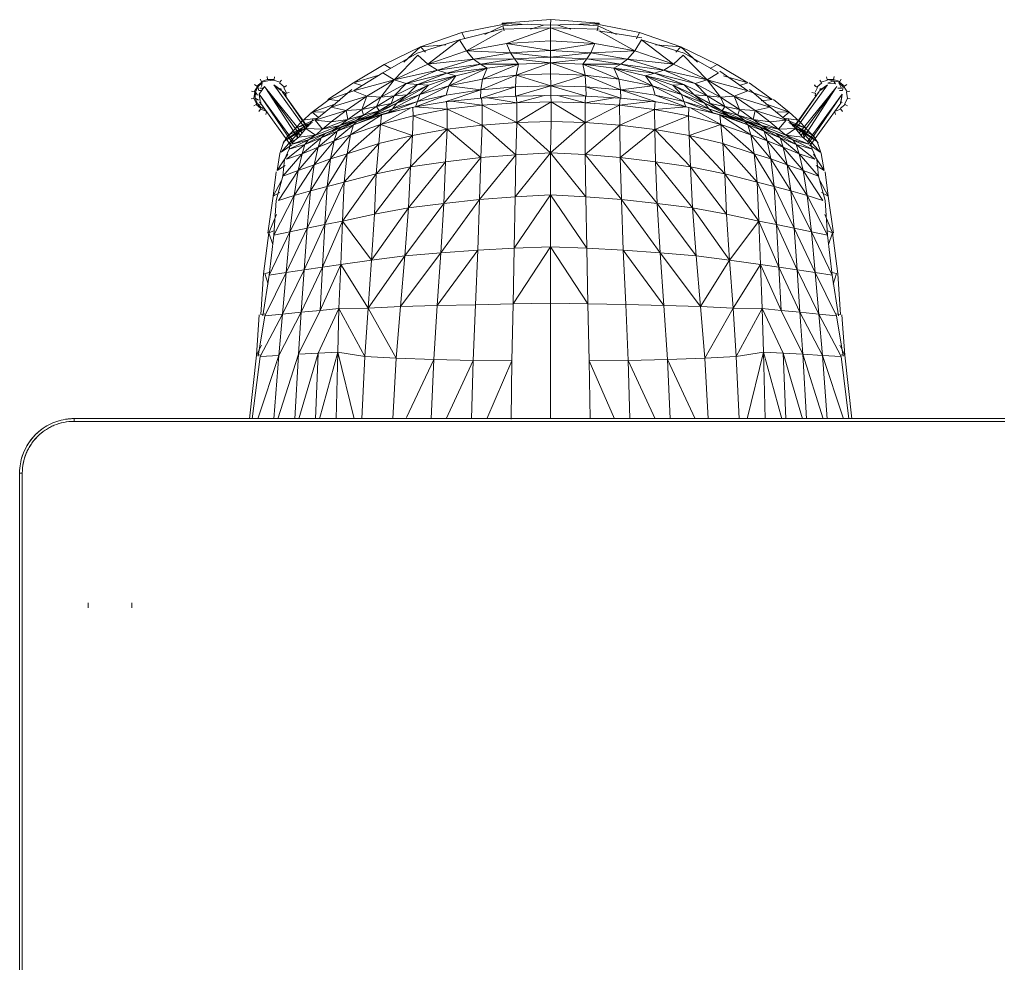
# Model space of a CAD drawing. Header units: millimetres. Extents: x 155927 to 295199, y -4084 to 97293.
# Drawn here: x 186419 to 187138, y 25192 to 25885 of the extents above; entities that cross this region are included whole.
import ezdxf

# ---------------------------------------------------------------- set-up
doc = ezdxf.new("R2010")
doc.units = ezdxf.units.MM
doc.header["$MEASUREMENT"] = 0
doc.layers.get('0').update_dxf_attribs({"linetype": 'CONTINUOUS'})
doc.layers.add('G-IMPT', color=8, linetype='CONTINUOUS', lineweight=9)

# ---------------------------------------------------------------- blocks, each defined once
blk = doc.blocks.new('OLA high stool - Kin high stool_dwg_KIN602 - GLIDES-V476-Level 2')
at = {"layer": 'G-IMPT'}
for p, q in [((-8.325, 8.349), (-8.215, 8.496)), ((-8.264, 8.564), (-8.215, 8.496)), ((-8.203, 8.48), (-8.046, 8.574)), ((-8.066, 8.655), (-8.046, 8.574)), ((-8.041, 8.554), (-7.859, 8.581)), ((-7.848, 8.663), (-7.859, 8.581)), ((-7.859, 8.581), (-7.695, 8.499)), ((-7.643, 8.587), (-7.684, 8.516)), ((-7.684, 8.516), (-7.564, 8.377)), ((-8.413, 8.404), (-8.342, 8.359)), ((-8.342, 8.359), (-8.407, 8.184)), ((-8.325, 8.349), (-8.367, 8.178)), ((-8.367, 8.178), (-8.278, 8.234)), ((-8.308, 8.338), (-8.192, 8.463)), ((-8.308, 8.338), (-8.153, 8.41)), ((-8.298, 8.02), (-8.278, 8.234)), ((-8.192, 8.463), (-8.087, 8.441)), ((-8.153, 8.41), (-8.15, 8.309)), ((-8.087, 8.441), (-8.088, 8.354)), ((-7.738, 8.426), (-7.745, 8.372)), ((-7.483, 8.439), (-7.547, 8.389)), ((-7.547, 8.389), (-7.493, 8.226)), ((-7.392, 8.24), (-7.47, 8.219)), ((-8.407, 8.184), (-8.488, 8.199)), ((-8.48, 7.981), (-8.4, 7.998)), ((-8.407, 8.184), (-8.4, 7.998)), ((-8.4, 7.998), (-8.367, 8.178)), ((-8.322, 7.828), (-8.38, 8.002)), ((-8.367, 8.178), (-8.298, 8.02)), ((-8.389, 7.783), (-8.322, 7.828)), ((-8.185, 7.701), (-8.306, 7.84)), ((-8.229, 7.634), (-8.247, 7.651)), ((-8.229, 7.634), (-8.185, 7.701)), ((-8.04, 7.651), (-8.175, 7.718)), ((-8.133, 7.86), (-8.13, 7.788)), ((-8.13, 7.788), (-8.123, 7.847)), ((-7.935, 7.651), (-8.007, 7.656)), ((-8.025, 7.558), (-8.01, 7.636)), ((-8.185, -7.701), (-8.229, -7.634)), ((-8.01, -7.636), (-8.175, -7.718)), ((-8.01, -7.636), (-8.025, -7.558)), ((-8.322, -7.828), (-8.389, -7.783)), ((-8.322, -7.828), (-8.38, -8.002)), ((-8.185, -7.701), (-8.306, -7.84)), ((-8.133, -7.86), (-8.13, -7.788)), ((-8.13, -7.788), (-8.122, -7.846)), ((-8.004, -7.676), (-8.062, -7.763)), ((-7.893, -7.648), (-8.007, -7.656)), ((-8.004, -7.676), (-7.936, -7.679)), ((-8.488, -8.199), (-8.407, -8.184)), ((-8.4, -7.998), (-8.48, -7.981)), ((-8.4, -7.998), (-8.407, -8.184)), ((-8.407, -8.184), (-8.342, -8.359)), ((-8.38, -8.002), (-8.367, -8.178)), ((-8.325, -8.349), (-8.367, -8.178)), ((-8.342, -8.359), (-8.413, -8.404)), ((-8.325, -8.349), (-8.215, -8.496)), ((-8.308, -8.338), (-8.203, -8.357)), ((-8.308, -8.338), (-8.192, -8.463)), ((-8.203, -8.48), (-8.046, -8.574)), ((-8.192, -8.463), (-8.087, -8.441)), ((-8.192, -8.463), (-8.087, -8.441)), ((-8.192, -8.463), (-8.036, -8.535)), ((-8.153, -8.41), (-8.15, -8.309)), ((-8.087, -8.441), (-8.088, -8.354)), ((-8.036, -8.535), (-7.948, -8.474)), ((-8.036, -8.535), (-7.948, -8.474)), ((-7.866, -8.541), (-7.806, -8.451)), ((-7.866, -8.541), (-7.806, -8.451)), ((-7.866, -8.541), (-7.705, -8.482)), ((-7.738, -8.426), (-7.744, -8.372)), ((-7.705, -8.482), (-7.58, -8.365)), ((-7.705, -8.482), (-7.684, -8.376)), ((-7.705, -8.482), (-7.684, -8.376)), ((-7.684, -8.516), (-7.564, -8.377)), ((-7.58, -8.365), (-7.593, -8.299)), ((-7.58, -8.365), (-7.593, -8.299)), ((-7.58, -8.365), (-7.528, -8.251)), ((-7.547, -8.389), (-7.493, -8.226)), ((-7.547, -8.389), (-7.483, -8.439)), ((-7.47, -8.219), (-7.392, -8.24)), ((-8.215, -8.496), (-8.264, -8.564)), ((-8.046, -8.574), (-8.066, -8.655)), ((-8.041, -8.554), (-7.859, -8.581)), ((-8.036, -8.535), (-7.866, -8.541)), ((-7.859, -8.581), (-7.695, -8.499)), ((-7.859, -8.581), (-7.848, -8.663)), ((-7.684, -8.516), (-7.643, -8.587))]:
    blk.add_line(p, q, dxfattribs=at)
blk = doc.blocks.new('OLA high stool - Kin high stool_dwg_KIN602 - FRAME-1332777-Level 2')
at = {"layer": 'G-IMPT'}
for p, q in [((0.082, 16.677), (0.046, 16.703)), ((0.266, 16.861), (0.302, 16.835)), ((0.266, 16.861), (0.53, 16.819)), ((0.272, 16.857), (0.528, 16.816)), ((1.689, 15.884), (0.302, 16.835)), ((0.302, 16.835), (1.651, 15.849)), ((0.566, 16.793), (0.53, 16.819)), ((1.757, 15.93), (0.566, 16.793)), ((1.269, 15.517), (0, 16.437)), ((0.155, 16.219), (0, 16.437)), ((1.531, 15.739), (0.082, 16.677)), ((0.082, 16.677), (1.455, 15.673)), ((0.082, 16.677), (1.391, 15.62)), ((0.156, 16.222), (0.031, 16.396)), ((0.191, 16.192), (0.155, 16.218)), ((1.227, 15.473), (0.191, 16.192)), ((0.191, 16.192), (1.215, 15.46)), ((0, 0.425), (1.269, 1.344)), ((1.391, 1.242), (0.082, 0.184)), ((0.082, 0.184), (1.455, 1.188)), ((0.191, 0.669), (1.214, 1.401)), ((0.191, 0.669), (1.227, 1.388)), ((1.531, 1.122), (0.082, 0.184)), ((0.302, 0.026), (1.651, 1.013)), ((0.302, 0.026), (1.689, 0.978)), ((0.566, 0.068), (1.757, 0.931)), ((0, 0.425), (0.155, 0.643)), ((0.156, 0.64), (0.031, 0.465)), ((0.191, 0.669), (0.155, 0.643)), ((0.082, 0.184), (0.046, 0.158)), ((0.046, 0.158), (0.266, 0)), ((0.266, 0), (0.53, 0.043)), ((0.266, 0), (0.302, 0.026)), ((0.529, 0.044), (0.272, 0.004)), ((0.566, 0.068), (0.53, 0.043))]:
    blk.add_line(p, q, dxfattribs=at)
blk = doc.blocks.new('OLA high stool - Kin high stool_dwg_KIN602 - SHELL-V482-Level 2')
at = {"layer": 'G-IMPT'}
for p, q in [((-0.434, 8.506), (-1.605, 8.425)), ((-0.434, 8.506), (-0.723, 8.366)), ((-0.441, 8.398), (-0.434, 8.506)), ((-0.434, 8.506), (1.402, 8.713)), ((-0.397, 8.403), (1.402, 8.628)), ((-3.975, 8.149), (-2.784, 8.305)), ((-2.827, 8.128), (-2.792, 8.268)), ((-2.823, 7.646), (-1.571, 8.268)), ((-2.484, 8.166), (-2.792, 8.268)), ((-2.784, 8.305), (-1.609, 8.385)), ((-2.748, 8.137), (-1.576, 8.326)), ((-1.609, 8.385), (-1.628, 8.262)), ((-1.622, 7.753), (-0.397, 8.403)), ((-1.571, 8.268), (-1.622, 7.753)), ((-1.571, 8.268), (-0.404, 8.462)), ((-0.428, 7.859), (1.402, 8.471)), ((-0.397, 8.403), (-0.428, 7.859)), ((-5.733, 7.939), (-5.031, 8.022)), ((-4.908, 7.939), (-5.61, 7.749)), ((-5.031, 8.022), (-5.485, 7.785)), ((-5.031, 8.022), (-5.141, 7.829)), ((-5.047, 7.421), (-3.9, 8.007)), ((-3.961, 8.18), (-5.031, 8.022)), ((-3.9, 8.007), (-4.908, 7.939)), ((-3.975, 8.149), (-4.506, 7.925)), ((-4.038, 7.988), (-3.975, 8.149)), ((-4.004, 7.539), (-2.748, 8.137)), ((-3.9, 8.007), (-4.004, 7.539)), ((-3.638, 8.037), (-3.975, 8.149)), ((-3.9, 8.007), (-2.748, 8.137)), ((-2.748, 8.137), (-2.823, 7.646)), ((-0.428, 7.859), (1.403, 8.001)), ((-6.611, 7.712), (-6.98, 7.22)), ((-6.308, 7.795), (-6.884, 7.283)), ((-6.884, 7.283), (-6.611, 7.712)), ((-6.559, 7.738), (-6.783, 7.59)), ((-6.26, 7.828), (-6.611, 7.712)), ((-6.308, 7.795), (-6.511, 7.487)), ((-6.095, 7.695), (-6.386, 7.561)), ((-5.773, 7.909), (-6.26, 7.828)), ((-6.259, 7.187), (-5.61, 7.749)), ((-5.773, 7.909), (-6.247, 7.599)), ((-5.61, 7.749), (-6.095, 7.695)), ((-5.92, 7.678), (-5.773, 7.909)), ((-5.769, 7.303), (-4.91, 7.869)), ((-5.61, 7.749), (-5.769, 7.303)), ((-5.047, 7.421), (-4.91, 7.869)), ((-4.111, 7.04), (-2.823, 7.646)), ((-2.823, 7.646), (-4.004, 7.539)), ((-2.904, 7.127), (-1.622, 7.753)), ((-2.823, 7.646), (-2.904, 7.127)), ((-2.823, 7.646), (-1.622, 7.753)), ((-1.677, 7.21), (-0.428, 7.859)), ((-1.622, 7.753), (-1.677, 7.21)), ((-1.622, 7.753), (-0.428, 7.859)), ((-0.461, 7.289), (1.403, 7.886)), ((-0.428, 7.859), (-0.461, 7.289)), ((-6.962, 7.409), (-7.228, 7.164)), ((-6.783, 7.59), (-7.149, 6.902)), ((-6.783, 7.59), (-7.027, 7.157)), ((-6.74, 7.626), (-7.002, 7.356)), ((-6.795, 6.801), (-6.538, 7.471)), ((-6.541, 7.529), (-6.741, 7.285)), ((-6.662, 7.001), (-6.386, 7.561)), ((-6.662, 7.001), (-6.538, 7.471)), ((-6.386, 7.561), (-6.541, 7.529)), ((-6.529, 7.104), (-6.103, 7.637)), ((-6.529, 7.104), (-6.386, 7.561)), ((-6.259, 7.187), (-6.103, 7.637)), ((-5.939, 6.838), (-5.047, 7.421)), ((-5.769, 7.303), (-5.047, 7.421)), ((-5.185, 6.946), (-4.004, 7.539)), ((-5.185, 6.946), (-5.047, 7.421)), ((-5.047, 7.421), (-4.004, 7.539)), ((-4.004, 7.539), (-4.111, 7.04)), ((-0.461, 7.289), (1.403, 7.396)), ((-7.461, 6.9), (-7.191, 7.197)), ((-7.228, 7.164), (-7.287, 6.741)), ((-7.002, 7.356), (-7.257, 6.779)), ((-6.985, 7.081), (-7.247, 6.867)), ((-7.161, 6.888), (-7.027, 7.157)), ((-7.002, 7.356), (-7.149, 6.902)), ((-7.027, 7.157), (-7.149, 6.902)), ((-6.884, 7.283), (-7.072, 6.985)), ((-7.002, 7.18), (-6.884, 7.283)), ((-7.001, 7.063), (-6.884, 7.283)), ((-6.741, 7.285), (-6.985, 7.081)), ((-6.97, 6.594), (-6.985, 7.081)), ((-6.985, 7.081), (-6.795, 6.801)), ((-6.668, 7.352), (-6.884, 7.283)), ((-6.84, 6.521), (-6.529, 7.104)), ((-6.795, 6.801), (-6.741, 7.285)), ((-6.715, 6.636), (-6.259, 7.187)), ((-6.529, 7.104), (-6.715, 6.636)), ((-6.662, 7.001), (-6.529, 7.104)), ((-6.529, 7.104), (-6.259, 7.187)), ((-6.444, 6.724), (-5.769, 7.303)), ((-6.444, 6.724), (-6.259, 7.187)), ((-6.259, 7.187), (-5.769, 7.303)), ((-5.769, 7.303), (-5.939, 6.838)), ((-4.213, 6.533), (-2.904, 7.127)), ((-4.111, 7.04), (-2.904, 7.127)), ((-2.982, 6.602), (-1.677, 7.21)), ((-2.904, 7.127), (-2.982, 6.602)), ((-2.904, 7.127), (-1.677, 7.21)), ((-1.731, 6.668), (-0.461, 7.289)), ((-1.731, 6.668), (-1.677, 7.21)), ((-1.677, 7.21), (-0.461, 7.289)), ((-0.461, 7.289), (-0.493, 6.722)), ((-0.493, 6.722), (1.403, 7.281)), ((-7.461, 6.9), (-7.822, 6.442)), ((-7.461, 6.9), (-7.701, 6.215)), ((-7.229, 6.813), (-7.602, 6.35)), ((-7.504, 5.91), (-7.229, 6.813)), ((-7.47, 6.514), (-7.461, 6.9)), ((-7.309, 6.714), (-7.461, 6.9)), ((-7.176, 6.343), (-7.229, 6.813)), ((-7.229, 6.813), (-6.97, 6.594)), ((-7.075, 7.042), (-7.119, 6.934)), ((-7.071, 6.094), (-6.795, 6.801)), ((-6.97, 6.594), (-6.795, 6.801)), ((-6.931, 6.309), (-6.662, 7.001)), ((-6.84, 6.521), (-6.662, 7.001)), ((-6.795, 6.801), (-6.662, 7.001)), ((-6.632, 6.261), (-5.939, 6.838)), ((-6.444, 6.724), (-5.939, 6.838)), ((-6.107, 6.368), (-5.185, 6.946)), ((-5.939, 6.838), (-6.107, 6.368)), ((-5.939, 6.838), (-5.185, 6.946)), ((-5.315, 6.465), (-4.111, 7.04)), ((-5.315, 6.465), (-5.185, 6.946)), ((-5.185, 6.946), (-4.111, 7.04)), ((-4.111, 7.04), (-4.213, 6.533)), ((-0.493, 6.722), (1.404, 6.8)), ((-6.97, 6.594), (-7.249, 5.861)), ((-7.176, 6.343), (-6.97, 6.594)), ((-7.104, 5.833), (-6.84, 6.521)), ((-7.071, 6.094), (-6.97, 6.594)), ((-7.004, 6.109), (-6.715, 6.636)), ((-6.953, 6.25), (-6.84, 6.521)), ((-6.931, 6.309), (-6.84, 6.521)), ((-6.913, 6.172), (-6.444, 6.724)), ((-6.913, 6.172), (-6.715, 6.636)), ((-6.715, 6.636), (-6.84, 6.521)), ((-6.715, 6.636), (-6.444, 6.724)), ((-6.632, 6.261), (-6.444, 6.724)), ((-5.432, 5.974), (-4.213, 6.533)), ((-4.213, 6.533), (-5.315, 6.465)), ((-4.306, 6.017), (-2.982, 6.602)), ((-4.213, 6.533), (-4.306, 6.017)), ((-4.213, 6.533), (-2.982, 6.602)), ((-3.057, 6.07), (-1.731, 6.668)), ((-2.982, 6.602), (-3.057, 6.07)), ((-1.731, 6.668), (-2.982, 6.602)), ((-0.493, 6.722), (-1.786, 6.121)), ((-1.786, 6.121), (-1.731, 6.668)), ((-0.493, 6.722), (-0.525, 6.154)), ((-0.525, 6.154), (1.404, 6.684)), ((-8.309, 5.741), (-7.829, 6.402)), ((-7.602, 6.35), (-8.113, 5.749)), ((-7.829, 6.402), (-8.065, 5.719)), ((-7.926, 5.31), (-7.602, 6.35)), ((-7.829, 6.402), (-7.791, 6.093)), ((-7.602, 6.35), (-7.504, 5.91)), ((-7.504, 5.91), (-7.176, 6.343)), ((-7.249, 5.861), (-7.176, 6.343)), ((-6.931, 6.309), (-7.222, 5.62)), ((-7.104, 5.833), (-6.931, 6.309)), ((-7.091, 5.7), (-6.632, 6.261)), ((-6.931, 6.309), (-7.071, 6.094)), ((-6.913, 6.172), (-6.632, 6.261)), ((-6.802, 5.788), (-6.107, 6.368)), ((-6.802, 5.788), (-6.632, 6.261)), ((-6.632, 6.261), (-6.107, 6.368)), ((-6.258, 5.888), (-5.315, 6.465)), ((-6.107, 6.368), (-6.258, 5.888)), ((-6.107, 6.368), (-5.315, 6.465)), ((-5.432, 5.974), (-5.315, 6.465)), ((-7.071, 6.094), (-7.377, 5.411)), ((-7.071, 6.094), (-7.249, 5.861)), ((-7.222, 5.62), (-7.071, 6.094)), ((-7.141, 5.722), (-6.913, 6.172)), ((-7.091, 5.7), (-6.913, 6.172)), ((-6.913, 6.172), (-7.019, 6.067)), ((-6.552, 4.975), (-5.432, 5.974)), ((-6.258, 5.888), (-5.432, 5.974)), ((-5.678, 5.037), (-4.306, 6.017)), ((-5.678, 5.037), (-5.432, 5.974)), ((-5.432, 5.974), (-4.306, 6.017)), ((-4.306, 6.017), (-4.515, 5.088)), ((-4.306, 6.017), (-3.057, 6.07)), ((-4.306, 6.017), (-3.185, 5.176)), ((-3.057, 6.07), (-3.185, 5.176)), ((-3.057, 6.07), (-1.786, 6.121)), ((-3.057, 6.07), (-1.797, 5.276)), ((-1.797, 5.276), (-1.786, 6.121)), ((-1.786, 6.121), (-0.525, 6.154)), ((-1.786, 6.121), (-0.399, 5.369)), ((1.404, 6.204), (-0.525, 6.154)), ((-0.525, 6.154), (1.405, 5.68)), ((-0.525, 6.154), (-0.399, 5.369)), ((-8.835, 4.811), (-8.303, 5.701)), ((-8.644, 4.891), (-8.078, 5.701)), ((-8.303, 5.701), (-8.514, 4.995)), ((-8.392, 4.523), (-8.078, 5.701)), ((-8.228, 5.458), (-8.303, 5.701)), ((-7.926, 5.31), (-8.078, 5.701)), ((-7.504, 5.91), (-7.926, 5.31)), ((-7.533, 5.461), (-7.504, 5.91)), ((-7.533, 5.461), (-7.249, 5.861)), ((-7.249, 5.861), (-7.504, 5.91)), ((-7.378, 4.894), (-6.802, 5.788)), ((-7.378, 4.894), (-7.091, 5.7)), ((-7.249, 5.861), (-7.377, 5.411)), ((-7.365, 5.145), (-7.104, 5.833)), ((-7.327, 5.128), (-7.091, 5.7)), ((-7.265, 5.354), (-7.104, 5.833)), ((-7.222, 5.62), (-7.104, 5.833)), ((-7.178, 5.613), (-7.091, 5.7)), ((-7.107, 4.921), (-6.258, 5.888)), ((-7.107, 4.921), (-6.802, 5.788)), ((-6.802, 5.788), (-7.091, 5.7)), ((-6.802, 5.788), (-6.258, 5.888)), ((-6.258, 5.888), (-6.552, 4.975)), ((-7.533, 5.461), (-7.926, 5.31)), ((-7.891, 4.911), (-7.533, 5.461)), ((-7.623, 5.036), (-7.533, 5.461)), ((-7.377, 5.411), (-7.623, 5.036)), ((-7.377, 5.411), (-7.533, 5.461)), ((-7.222, 5.62), (-7.498, 4.96)), ((-7.498, 4.96), (-7.377, 5.411)), ((-7.377, 5.411), (-7.222, 5.62)), ((-7.222, 5.62), (-7.365, 5.145)), ((1.405, 5.454), (-0.399, 5.369)), ((-7.926, 5.31), (-8.392, 4.523)), ((-7.891, 4.911), (-7.926, 5.31)), ((-7.723, 4.452), (-7.365, 5.145)), ((-7.56, 4.571), (-7.265, 5.354)), ((-7.56, 4.571), (-7.365, 5.145)), ((-7.365, 5.145), (-7.498, 4.96)), ((-7.445, 4.695), (-7.265, 5.354)), ((-7.265, 5.354), (-7.365, 5.145)), ((-4.692, 4.102), (-3.185, 5.176)), ((-4.515, 5.088), (-3.185, 5.176)), ((-3.307, 4.208), (-3.185, 5.176)), ((-3.185, 5.176), (-1.797, 5.276)), ((-3.185, 5.176), (-1.841, 4.334)), ((-1.797, 5.276), (-1.841, 4.334)), ((-0.399, 5.369), (-1.797, 5.276)), ((-1.797, 5.276), (-0.352, 4.46)), ((-0.399, 5.369), (-0.352, 4.46)), ((-9.161, 3.857), (-8.6, 4.857)), ((-8.6, 4.857), (-8.392, 4.523)), ((-7.891, 4.911), (-8.392, 4.523)), ((-7.891, 4.911), (-8.289, 4.181)), ((-7.965, 4.146), (-7.498, 4.96)), ((-7.928, 4.528), (-7.623, 5.036)), ((-7.928, 4.528), (-7.891, 4.911)), ((-7.623, 5.036), (-7.891, 4.911)), ((-7.723, 4.452), (-7.498, 4.96)), ((-7.708, 4.611), (-7.623, 5.036)), ((-7.708, 4.611), (-7.498, 4.96)), ((-7.498, 4.96), (-7.623, 5.036)), ((-7.586, 4.046), (-7.107, 4.921)), ((-7.518, 4.363), (-7.378, 4.894)), ((-7.472, 4.571), (-7.378, 4.894)), ((-7.378, 4.894), (-7.107, 4.921)), ((-7.107, 4.921), (-7.355, 3.982)), ((-6.552, 4.975), (-7.107, 4.921)), ((-7.107, 4.921), (-6.787, 4.004)), ((-6.787, 4.004), (-5.678, 5.037)), ((-6.787, 4.004), (-6.552, 4.975)), ((-6.552, 4.975), (-5.678, 5.037)), ((-5.877, 4.047), (-4.515, 5.088)), ((-5.678, 5.037), (-5.877, 4.047)), ((-5.678, 5.037), (-4.515, 5.088)), ((-4.515, 5.088), (-4.692, 4.102)), ((-9.351, 3.765), (-8.835, 4.811)), ((-8.72, 4.618), (-8.835, 4.811)), ((-7.973, 3.786), (-7.56, 4.571)), ((-7.965, 4.146), (-7.708, 4.611)), ((-7.708, 4.611), (-7.928, 4.528)), ((-7.767, 3.851), (-7.445, 4.695)), ((-7.767, 3.851), (-7.56, 4.571)), ((-7.723, 4.452), (-7.56, 4.571)), ((-7.616, 3.911), (-7.445, 4.695)), ((-7.56, 4.571), (-7.445, 4.695)), ((-0.352, 4.46), (1.406, 4.56)), ((-8.906, 4.247), (-9.351, 3.765)), ((-9.111, 3.837), (-8.392, 4.523)), ((-8.392, 4.523), (-8.843, 3.556)), ((-8.392, 4.523), (-8.675, 3.27)), ((-8.392, 4.523), (-8.289, 4.181)), ((-7.928, 4.528), (-8.289, 4.181)), ((-7.928, 4.528), (-8.261, 3.856)), ((-8.242, 3.532), (-7.723, 4.452)), ((-7.973, 3.786), (-7.723, 4.452)), ((-7.965, 4.146), (-7.928, 4.528)), ((-7.723, 4.452), (-7.965, 4.146)), ((-3.394, 3.168), (-1.841, 4.334)), ((-3.307, 4.208), (-1.841, 4.334)), ((-1.867, 3.272), (-1.841, 4.334)), ((-1.841, 4.334), (-0.352, 4.46)), ((-0.352, 4.46), (-0.307, 3.377)), ((-8.675, 3.27), (-8.289, 4.181)), ((-8.289, 4.181), (-8.585, 3.006)), ((-7.965, 4.146), (-8.261, 3.856)), ((-8.242, 3.532), (-7.965, 4.146)), ((-7.597, 3.995), (-7.355, 3.982)), ((-7.355, 3.982), (-7.541, 3.001)), ((-7.355, 3.982), (-6.787, 4.004)), ((-7.355, 3.982), (-6.963, 3.009)), ((-6.963, 3.009), (-5.877, 4.047)), ((-6.787, 4.004), (-6.963, 3.009)), ((-6.787, 4.004), (-5.877, 4.047)), ((-6.024, 3.035), (-4.692, 4.102)), ((-6.024, 3.035), (-5.877, 4.047)), ((-5.877, 4.047), (-4.692, 4.102)), ((-4.821, 3.081), (-3.307, 4.208)), ((-4.692, 4.102), (-4.821, 3.081)), ((-4.692, 4.102), (-3.307, 4.208)), ((-3.307, 4.208), (-3.394, 3.168)), ((-0.307, 3.377), (1.406, 4.184)), ((-9.761, 2.567), (-9.351, 3.765)), ((-9.554, 2.632), (-9.161, 3.857)), ((-9.351, 3.765), (-9.406, 3.035)), ((-9.192, 3.616), (-9.351, 3.765)), ((-9.111, 3.837), (-8.843, 3.556)), ((-8.261, 3.856), (-8.585, 3.006)), ((-8.261, 3.856), (-8.509, 2.746)), ((-8.509, 2.746), (-7.973, 3.786)), ((-8.261, 3.856), (-8.242, 3.532)), ((-8.242, 3.532), (-7.973, 3.786)), ((-8.217, 2.942), (-7.767, 3.851)), ((-8.217, 2.942), (-7.973, 3.786)), ((-7.973, 3.786), (-7.767, 3.851)), ((-7.948, 3.026), (-7.616, 3.911)), ((-7.767, 3.851), (-7.948, 3.026)), ((-7.767, 3.851), (-7.616, 3.911)), ((-7.754, 3.053), (-7.616, 3.911)), ((-7.61, 3.939), (-7.541, 3.001)), ((-9.554, 2.632), (-8.843, 3.556)), ((-8.843, 3.556), (-9.228, 2.432)), ((-8.843, 3.556), (-8.996, 2.227)), ((-8.843, 3.556), (-8.675, 3.27)), ((-8.242, 3.532), (-8.509, 2.746)), ((-0.307, 3.377), (1.407, 3.456)), ((-8.675, 3.27), (-8.996, 2.227)), ((-8.675, 3.27), (-8.851, 2.028)), ((-8.585, 3.006), (-8.675, 3.27)), ((-4.935, 2.045), (-3.394, 3.168)), ((-4.821, 3.081), (-3.394, 3.168)), ((-3.471, 2.102), (-1.867, 3.272)), ((-3.394, 3.168), (-3.471, 2.102)), ((-3.394, 3.168), (-1.867, 3.272)), ((-1.867, 3.272), (-1.895, 2.171)), ((-0.307, 3.377), (-1.867, 3.272)), ((-0.307, 3.377), (-0.279, 2.24)), ((-8.585, 3.006), (-8.851, 2.028)), ((-8.585, 3.006), (-8.727, 1.831)), ((-8.727, 1.831), (-8.217, 2.942)), ((-8.585, 3.006), (-8.509, 2.746)), ((-8.509, 2.746), (-8.217, 2.942)), ((-8.217, 2.942), (-8.417, 1.968)), ((-7.948, 3.026), (-8.217, 2.942)), ((-8.106, 2.018), (-8.217, 2.942)), ((-8.106, 2.018), (-7.754, 3.053)), ((-8.106, 2.018), (-7.948, 3.026)), ((-7.863, 2.033), (-7.754, 3.053)), ((-7.772, 2.888), (-7.664, 1.994)), ((-7.541, 3.001), (-7.764, 3.025)), ((-7.541, 3.001), (-7.664, 1.994)), ((-6.963, 3.009), (-7.541, 3.001)), ((-7.541, 3.001), (-7.084, 1.999)), ((-6.963, 3.009), (-7.084, 1.999)), ((-6.963, 3.009), (-6.024, 3.035)), ((-6.148, 2.013), (-6.963, 3.009)), ((-6.148, 2.013), (-4.821, 3.081)), ((-6.148, 2.013), (-6.024, 3.035)), ((-6.024, 3.035), (-4.821, 3.081)), ((-4.821, 3.081), (-4.935, 2.045)), ((-0.279, 2.24), (1.407, 3.026)), ((-9.994, 1.391), (-9.761, 2.567)), ((-9.604, 2.642), (-9.807, 1.398)), ((-9.584, 2.486), (-9.761, 2.567)), ((-9.228, 2.432), (-9.554, 2.632)), ((-8.727, 1.831), (-8.509, 2.746)), ((-9.807, 1.398), (-9.228, 2.432)), ((-9.447, 1.28), (-9.228, 2.432)), ((-9.228, 2.432), (-8.996, 2.227)), ((-9.228, 2.432), (-9.179, 1.159)), ((-0.279, 2.24), (1.408, 2.29)), ((-8.996, 2.227), (-9.179, 1.159)), ((-8.996, 2.227), (-9.001, 1.044)), ((-8.851, 2.028), (-9.001, 1.044)), ((-8.996, 2.227), (-8.851, 2.028)), ((-8.851, 2.028), (-8.727, 1.831)), ((-8.851, 2.028), (-8.847, 0.931)), ((-8.529, 1), (-8.106, 2.018)), ((-8.417, 1.968), (-8.106, 2.018)), ((-8.193, 1.022), (-7.863, 2.033)), ((-8.193, 1.022), (-8.106, 2.018)), ((-7.863, 2.033), (-8.106, 2.018)), ((-7.922, 1.026), (-7.863, 2.033)), ((-7.87, 2.012), (-7.664, 1.994)), ((-7.664, 1.994), (-7.733, 0.999)), ((-7.664, 1.994), (-7.084, 1.999)), ((-7.664, 1.994), (-7.159, 1)), ((-7.159, 1), (-7.084, 1.999)), ((-7.084, 1.999), (-6.148, 2.013)), ((-6.231, 0.998), (-7.084, 1.999)), ((-6.231, 0.998), (-4.935, 2.045)), ((-6.148, 2.013), (-6.231, 0.998)), ((-6.148, 2.013), (-4.935, 2.045)), ((-4.935, 2.045), (-5.013, 1.015)), ((-4.935, 2.045), (-3.471, 2.102)), ((-3.471, 2.102), (-3.526, 1.044)), ((-3.471, 2.102), (-1.895, 2.171)), ((-1.895, 2.171), (-1.919, 1.08)), ((-1.895, 2.171), (-0.279, 2.24)), ((-0.279, 2.24), (-0.27, 1.115)), ((-9.704, 1.902), (-9.955, 1.379)), ((-8.847, 0.931), (-8.417, 1.968)), ((-8.847, 0.931), (-8.727, 1.831)), ((-8.727, 1.831), (-8.417, 1.968)), ((-8.417, 1.968), (-8.529, 1)), ((-7.874, 1.838), (-7.733, 0.999)), ((-0.27, 1.115), (1.408, 1.843)), ((-10.136, 0.001), (-10.033, 1.403)), ((-10.021, 1.13), (-9.994, 1.391)), ((-9.97, 0), (-10.02, 1.412)), ((-9.955, 1.379), (-10, 0.674)), ((-9.811, 1.346), (-9.955, 1.379)), ((-9.899, 0), (-9.859, 1.407)), ((-9.899, 0), (-9.447, 1.28)), ((-9.523, 0), (-9.447, 1.28)), ((-9.179, 1.159), (-9.447, 1.28)), ((-9.447, 1.28), (-9.239, 0)), ((-9.179, 1.159), (-9.239, 0)), ((-9.179, 1.159), (-9.001, 1.044)), ((-9.179, 1.159), (-9.05, 0)), ((-0.27, 1.115), (1.409, 1.14)), ((-9.001, 1.044), (-9.05, 0)), ((-9.001, 1.044), (-8.847, 0.931)), ((-9.001, 1.044), (-8.884, 0)), ((-8.884, 0), (-8.529, 1)), ((-8.884, 0), (-8.847, 0.931)), ((-8.529, 1), (-8.847, 0.931)), ((-8.529, 1), (-8.565, 0)), ((-8.529, 1), (-8.193, 1.022)), ((-8.529, 1), (-8.221, 0.003)), ((-8.221, 0.003), (-7.922, 1.026)), ((-8.221, 0.003), (-8.193, 1.022)), ((-7.922, 1.026), (-8.193, 1.022)), ((-7.94, 0.005), (-7.922, 1.026)), ((-7.733, 0.999), (-7.937, 0.194)), ((-7.733, 0.999), (-7.926, 1.01)), ((-7.159, 1), (-7.758, 0.012)), ((-7.733, 0.999), (-7.758, 0.012)), ((-7.159, 1), (-7.733, 0.999)), ((-7.194, 0.013), (-7.159, 1)), ((-7.159, 1), (-6.231, 0.998)), ((-6.286, -0.006), (-7.159, 1)), ((-6.286, -0.006), (-5.013, 1.015)), ((-6.231, 0.998), (-6.286, -0.006)), ((-6.231, 0.998), (-5.013, 1.015)), ((-5.068, -0.006), (-3.526, 1.044)), ((-5.013, 1.015), (-5.068, -0.006)), ((-3.526, 1.044), (-5.013, 1.015)), ((-3.567, -0.006), (-1.919, 1.08)), ((-3.526, 1.044), (-3.567, -0.006)), ((-3.526, 1.044), (-1.919, 1.08)), ((-1.919, 1.08), (-1.941, -0.004)), ((-1.919, 1.08), (-0.27, 1.115)), ((-9.861, 0.582), (-9.979, 0.204)), ((-10.136, 0.001), (-9.97, 0)), ((-10.033, -1.403), (-10.136, 0.001)), ((-9.899, 0), (-9.97, 0)), ((-9.899, 0), (-9.523, 0)), ((-9.523, 0), (-9.239, 0)), ((-9.447, -1.28), (-9.523, 0)), ((-9.239, 0), (-9.447, -1.28)), ((-9.239, 0), (-9.05, 0)), ((-9.239, 0), (-9.179, -1.159)), ((-9.05, 0), (-9.179, -1.159)), ((-9.05, 0), (-8.884, 0)), ((-9.05, 0), (-9.001, -1.044)), ((-8.884, 0), (-9.001, -1.044)), ((-8.884, 0), (-8.565, 0)), ((-8.847, -0.931), (-8.884, 0)), ((-8.529, -0.999), (-8.884, 0)), ((-8.565, 0), (-8.221, 0.003)), ((-8.565, 0), (-8.529, -0.999)), ((-8.221, 0.003), (-8.529, -0.999)), ((-8.221, 0.003), (-7.94, 0.005)), ((-8.193, -1.018), (-8.221, 0.003)), ((-7.922, -1.019), (-8.221, 0.003)), ((-7.94, 0.009), (-7.758, 0.012)), ((-7.922, -1.019), (-7.94, 0.005)), ((-7.758, 0.012), (-7.194, 0.013)), ((-7.758, 0.012), (-7.159, -0.978)), ((-7.758, 0.012), (-7.734, -0.979)), ((-7.194, 0.013), (-6.286, -0.006)), ((-7.159, -0.978), (-7.194, 0.013)), ((-10.02, -1.412), (-9.97, 0)), ((-9.979, -0.205), (-9.861, -0.582)), ((-9.447, -1.28), (-9.899, 0)), ((-9.859, -1.407), (-9.899, 0)), ((-7.937, -0.176), (-7.734, -0.979)), ((-7.159, -0.978), (-6.286, -0.006)), ((-6.286, -0.006), (-5.068, -0.006)), ((-5.013, -1.025), (-6.286, -0.006)), ((-6.286, -0.006), (-6.23, -1.008)), ((-5.068, -0.006), (-3.567, -0.006)), ((-3.526, -1.053), (-5.068, -0.006)), ((-5.068, -0.006), (-5.013, -1.025)), ((-3.567, -0.006), (-1.941, -0.004)), ((-3.526, -1.053), (-3.567, -0.006)), ((-1.918, -1.087), (-3.567, -0.006)), ((-1.941, -0.004), (-0.275, -0.003)), ((-1.941, -0.004), (-1.918, -1.087)), ((-0.275, -0.003), (1.41, -0.003)), ((-10, -0.675), (-9.955, -1.379)), ((-9.994, -1.391), (-10.021, -1.13)), ((-9.001, -1.044), (-9.179, -1.159)), ((-8.847, -0.931), (-9.001, -1.044)), ((-9.001, -1.044), (-8.851, -2.028)), ((-9.001, -1.044), (-8.996, -2.227)), ((-8.847, -0.931), (-8.851, -2.028)), ((-8.727, -1.831), (-8.847, -0.931)), ((-8.418, -1.967), (-8.847, -0.931)), ((-8.529, -0.999), (-8.847, -0.931)), ((-8.529, -0.999), (-8.193, -1.018)), ((-8.107, -2.015), (-8.529, -0.999)), ((-8.529, -0.999), (-8.418, -1.967)), ((-8.107, -2.015), (-8.193, -1.018)), ((-7.864, -2.026), (-8.193, -1.018)), ((-7.922, -1.019), (-8.193, -1.018)), ((-7.734, -0.979), (-7.929, -0.993)), ((-7.864, -2.026), (-7.922, -1.019)), ((-7.734, -0.979), (-7.875, -1.824)), ((-7.159, -0.978), (-7.734, -0.979)), ((-7.734, -0.979), (-7.666, -1.978)), ((-7.159, -0.978), (-7.666, -1.978)), ((-7.086, -1.982), (-7.159, -0.978)), ((-6.23, -1.008), (-7.159, -0.978)), ((-7.086, -1.982), (-6.23, -1.008)), ((-6.23, -1.008), (-5.013, -1.025)), ((-4.935, -2.053), (-6.23, -1.008)), ((-6.23, -1.008), (-6.148, -2.021)), ((-5.013, -1.025), (-3.526, -1.053)), ((-5.013, -1.025), (-4.935, -2.053)), ((-3.471, -2.11), (-3.526, -1.053)), ((-3.526, -1.053), (-1.918, -1.087)), ((-1.918, -1.087), (-0.27, -1.12)), ((-1.918, -1.087), (-1.894, -2.177)), ((-0.27, -1.12), (-0.279, -2.244)), ((1.402, -1.844), (-0.27, -1.12)), ((1.411, -1.145), (-0.27, -1.12)), ((-9.761, -2.567), (-9.994, -1.391)), ((-9.811, -1.346), (-9.955, -1.379)), ((-9.955, -1.379), (-9.704, -1.902)), ((-9.554, -2.632), (-9.859, -1.407)), ((-9.228, -2.432), (-9.807, -1.398)), ((-9.179, -1.159), (-9.447, -1.28)), ((-9.228, -2.432), (-9.447, -1.28)), ((-9.179, -1.159), (-9.228, -2.432)), ((-9.179, -1.159), (-8.996, -2.227)), ((-8.851, -2.028), (-8.727, -1.831)), ((-8.509, -2.746), (-8.727, -1.831)), ((-8.727, -1.831), (-8.584, -3.006)), ((-8.727, -1.831), (-8.418, -1.967)), ((-8.217, -2.942), (-8.727, -1.831)), ((-8.418, -1.967), (-8.107, -2.015)), ((-8.418, -1.967), (-8.217, -2.942)), ((-7.873, -1.999), (-7.666, -1.978)), ((-7.666, -1.978), (-7.773, -2.877)), ((-7.666, -1.978), (-7.086, -1.982)), ((-7.666, -1.978), (-7.542, -2.989)), ((-8.996, -2.227), (-9.228, -2.432)), ((-8.996, -2.227), (-8.851, -2.028)), ((-8.996, -2.227), (-8.675, -3.27)), ((-8.996, -2.227), (-8.843, -3.556)), ((-8.851, -2.028), (-8.584, -3.006)), ((-8.851, -2.028), (-8.675, -3.27)), ((-8.217, -2.942), (-8.107, -2.015)), ((-7.948, -3.023), (-8.107, -2.015)), ((-7.755, -3.048), (-8.107, -2.015)), ((-7.864, -2.026), (-8.107, -2.015)), ((-7.755, -3.048), (-7.864, -2.026)), ((-7.086, -1.982), (-7.542, -2.989)), ((-7.086, -1.982), (-6.965, -2.996)), ((-6.148, -2.021), (-7.086, -1.982)), ((-6.965, -2.996), (-6.148, -2.021)), ((-6.148, -2.021), (-4.935, -2.053)), ((-6.024, -3.041), (-6.148, -2.021)), ((-4.821, -3.087), (-6.148, -2.021)), ((-4.935, -2.053), (-3.471, -2.11)), ((-3.394, -3.173), (-4.935, -2.053)), ((-4.935, -2.053), (-4.821, -3.087)), ((-1.867, -3.277), (-3.471, -2.11)), ((-3.471, -2.11), (-3.394, -3.173)), ((-1.894, -2.177), (-3.471, -2.11)), ((-1.894, -2.177), (-0.279, -2.244)), ((-1.894, -2.177), (-1.867, -3.277)), ((-0.279, -2.244), (-0.307, -3.381)), ((-0.279, -2.244), (1.402, -2.293)), ((1.403, -3.026), (-0.279, -2.244)), ((-9.584, -2.486), (-9.761, -2.567)), ((-9.554, -2.632), (-9.228, -2.432)), ((-9.228, -2.432), (-8.843, -3.556)), ((-9.351, -3.765), (-9.761, -2.567)), ((-8.843, -3.556), (-9.554, -2.632)), ((-9.161, -3.857), (-9.554, -2.632)), ((-8.509, -2.746), (-8.584, -3.006)), ((-7.973, -3.786), (-8.509, -2.746)), ((-8.509, -2.746), (-8.242, -3.532)), ((-8.217, -2.942), (-8.509, -2.746)), ((-8.509, -2.746), (-8.261, -3.855)), ((-9.406, -3.035), (-9.351, -3.765)), ((-8.675, -3.27), (-8.584, -3.006)), ((-8.584, -3.006), (-8.261, -3.855)), ((-8.584, -3.006), (-8.288, -4.181)), ((-8.217, -2.942), (-7.948, -3.023)), ((-7.973, -3.786), (-8.217, -2.942)), ((-7.767, -3.85), (-8.217, -2.942)), ((-7.616, -3.908), (-7.948, -3.023)), ((-7.948, -3.023), (-7.767, -3.85)), ((-7.542, -2.989), (-7.766, -3.016)), ((-7.616, -3.908), (-7.755, -3.048)), ((-7.542, -2.989), (-7.611, -3.933)), ((-7.542, -2.989), (-7.356, -3.974)), ((-6.965, -2.996), (-7.542, -2.989)), ((-6.965, -2.996), (-7.356, -3.974)), ((-5.876, -4.055), (-6.965, -2.996)), ((-6.965, -2.996), (-6.789, -3.996)), ((-6.024, -3.041), (-6.965, -2.996)), ((-5.876, -4.055), (-6.024, -3.041)), ((-6.024, -3.041), (-4.821, -3.087)), ((-4.691, -4.11), (-6.024, -3.041)), ((-3.306, -4.215), (-4.821, -3.087)), ((-4.821, -3.087), (-4.691, -4.11)), ((-3.394, -3.173), (-4.821, -3.087)), ((-8.843, -3.556), (-8.675, -3.27)), ((-8.675, -3.27), (-8.288, -4.181)), ((-8.675, -3.27), (-8.392, -4.523)), ((-1.84, -4.34), (-3.394, -3.173)), ((-3.394, -3.173), (-3.306, -4.215)), ((-1.867, -3.277), (-3.394, -3.173)), ((-1.84, -4.34), (-1.867, -3.277)), ((-1.867, -3.277), (-0.307, -3.381)), ((-0.307, -3.381), (-0.351, -4.465)), ((-0.307, -3.381), (1.403, -3.459)), ((1.364, -4.167), (-0.307, -3.381)), ((-9.192, -3.616), (-9.351, -3.765)), ((-9.111, -3.837), (-8.843, -3.556)), ((-8.843, -3.556), (-8.392, -4.523)), ((-8.261, -3.855), (-8.242, -3.532)), ((-8.242, -3.532), (-7.973, -3.786)), ((-7.965, -4.146), (-8.242, -3.532)), ((-7.723, -4.452), (-8.242, -3.532)), ((-9.351, -3.765), (-8.835, -4.811)), ((-9.351, -3.765), (-8.906, -4.247)), ((-9.161, -3.857), (-8.6, -4.857)), ((-8.392, -4.523), (-9.111, -3.837)), ((-8.261, -3.855), (-8.288, -4.181)), ((-8.261, -3.855), (-7.965, -4.146)), ((-8.261, -3.855), (-7.928, -4.528)), ((-7.723, -4.452), (-7.973, -3.786)), ((-7.973, -3.786), (-7.767, -3.85)), ((-7.56, -4.571), (-7.973, -3.786)), ((-7.767, -3.85), (-7.616, -3.908)), ((-7.56, -4.571), (-7.767, -3.85)), ((-7.446, -4.693), (-7.767, -3.85)), ((-7.446, -4.693), (-7.616, -3.908)), ((-8.288, -4.181), (-8.392, -4.523)), ((-8.288, -4.181), (-7.928, -4.528)), ((-8.288, -4.181), (-7.891, -4.911)), ((-7.928, -4.528), (-7.965, -4.146)), ((-7.965, -4.146), (-7.723, -4.452)), ((-7.708, -4.611), (-7.954, -4.167)), ((-7.498, -4.96), (-7.953, -4.167)), ((-7.599, -3.989), (-7.356, -3.974)), ((-7.107, -4.917), (-7.588, -4.04)), ((-7.356, -3.974), (-6.789, -3.996)), ((-7.356, -3.974), (-7.107, -4.917)), ((-6.789, -3.996), (-7.107, -4.917)), ((-6.789, -3.996), (-5.876, -4.055)), ((-6.553, -4.971), (-6.789, -3.996)), ((-5.677, -5.041), (-6.789, -3.996)), ((-5.876, -4.055), (-4.691, -4.11)), ((-4.514, -5.093), (-5.876, -4.055)), ((-5.876, -4.055), (-5.677, -5.041)), ((-4.691, -4.11), (-3.306, -4.215)), ((-3.184, -5.181), (-4.691, -4.11)), ((-4.691, -4.11), (-4.514, -5.093)), ((-3.306, -4.215), (-1.84, -4.34)), ((-3.184, -5.181), (-3.306, -4.215)), ((-1.796, -5.28), (-3.306, -4.215)), ((-8.392, -4.523), (-8.6, -4.857)), ((-8.392, -4.523), (-7.891, -4.911)), ((-8.392, -4.523), (-7.926, -5.311)), ((-8.078, -5.701), (-8.392, -4.523)), ((-7.891, -4.911), (-7.928, -4.528)), ((-7.623, -5.036), (-7.928, -4.528)), ((-7.928, -4.528), (-7.708, -4.611)), ((-7.723, -4.452), (-7.56, -4.571)), ((-7.498, -4.96), (-7.723, -4.452)), ((-7.365, -5.145), (-7.723, -4.452)), ((-7.379, -4.891), (-7.518, -4.358)), ((-1.84, -4.34), (-0.351, -4.465)), ((-1.84, -4.34), (-1.796, -5.28)), ((-0.351, -4.465), (-1.796, -5.28)), ((-0.351, -4.465), (-0.398, -5.372)), ((1.403, -4.564), (-0.351, -4.465)), ((-8.835, -4.811), (-8.72, -4.618)), ((-8.835, -4.811), (-8.303, -5.701)), ((-7.623, -5.036), (-7.708, -4.611)), ((-7.498, -4.96), (-7.708, -4.611)), ((-7.365, -5.145), (-7.56, -4.571)), ((-7.265, -5.354), (-7.56, -4.571)), ((-7.446, -4.693), (-7.56, -4.571)), ((-7.379, -4.891), (-7.473, -4.568)), ((-7.265, -5.354), (-7.446, -4.693)), ((-8.6, -4.857), (-8.078, -5.701)), ((-8.515, -4.995), (-8.303, -5.701)), ((-7.926, -5.311), (-7.891, -4.911)), ((-7.533, -5.461), (-7.891, -4.911)), ((-7.891, -4.911), (-7.623, -5.036)), ((-7.623, -5.036), (-7.498, -4.96)), ((-7.533, -5.461), (-7.623, -5.036)), ((-7.623, -5.036), (-7.377, -5.411)), ((-7.377, -5.411), (-7.498, -4.96)), ((-7.498, -4.96), (-7.365, -5.145)), ((-7.498, -4.96), (-7.222, -5.62)), ((-7.092, -5.701), (-7.379, -4.891)), ((-6.802, -5.788), (-7.379, -4.891)), ((-7.107, -4.917), (-7.379, -4.891)), ((-6.802, -5.788), (-7.107, -4.917)), ((-6.258, -5.888), (-7.107, -4.917)), ((-6.553, -4.971), (-7.107, -4.917)), ((-5.433, -5.973), (-6.553, -4.971)), ((-6.553, -4.971), (-6.258, -5.888)), ((-5.677, -5.041), (-6.553, -4.971)), ((-5.433, -5.973), (-5.677, -5.041)), ((-5.677, -5.041), (-4.514, -5.093)), ((-4.306, -6.017), (-5.677, -5.041)), ((-4.514, -5.093), (-3.184, -5.181)), ((-4.514, -5.093), (-4.306, -6.017)), ((-8.078, -5.701), (-7.926, -5.311)), ((-7.926, -5.311), (-7.533, -5.461)), ((-7.926, -5.311), (-7.504, -5.91)), ((-7.602, -6.35), (-7.926, -5.311)), ((-7.365, -5.145), (-7.265, -5.354)), ((-7.104, -5.833), (-7.365, -5.145)), ((-7.365, -5.145), (-7.222, -5.62)), ((-7.092, -5.701), (-7.327, -5.127)), ((-7.104, -5.833), (-7.265, -5.354)), ((-3.184, -5.181), (-4.306, -6.017)), ((-3.184, -5.181), (-3.057, -6.07)), ((-1.796, -5.28), (-3.184, -5.181)), ((-1.796, -5.28), (-3.057, -6.07)), ((-1.786, -6.121), (-1.796, -5.28)), ((-0.398, -5.372), (-1.796, -5.28)), ((-0.398, -5.372), (-1.786, -6.121)), ((-0.398, -5.372), (-0.525, -6.154)), ((1.403, -5.456), (-0.398, -5.372)), ((-8.303, -5.701), (-8.228, -5.458)), ((-7.533, -5.461), (-7.377, -5.411)), ((-7.504, -5.91), (-7.533, -5.461)), ((-7.248, -5.861), (-7.533, -5.461)), ((-7.222, -5.62), (-7.377, -5.411)), ((-7.377, -5.411), (-7.071, -6.094)), ((-7.377, -5.411), (-7.248, -5.861)), ((-7.071, -6.094), (-7.222, -5.62)), ((-7.104, -5.833), (-7.222, -5.62)), ((-7.222, -5.62), (-6.931, -6.309)), ((-7.092, -5.701), (-7.178, -5.612)), ((-8.303, -5.701), (-7.822, -6.442)), ((-7.602, -6.35), (-8.113, -5.749)), ((-8.065, -5.719), (-7.829, -6.402)), ((-7.504, -5.91), (-7.602, -6.35)), ((-7.504, -5.91), (-7.248, -5.861)), ((-7.23, -6.813), (-7.504, -5.91)), ((-7.176, -6.343), (-7.504, -5.91)), ((-7.176, -6.343), (-7.248, -5.861)), ((-7.248, -5.861), (-7.071, -6.094)), ((-7.248, -5.861), (-6.969, -6.594)), ((-6.913, -6.172), (-7.141, -5.721)), ((-6.931, -6.309), (-7.104, -5.833)), ((-6.839, -6.521), (-7.104, -5.833)), ((-6.913, -6.172), (-7.092, -5.701)), ((-7.092, -5.701), (-6.802, -5.788)), ((-6.632, -6.261), (-7.092, -5.701)), ((-6.632, -6.261), (-6.802, -5.788)), ((-6.802, -5.788), (-6.258, -5.888)), ((-6.107, -6.368), (-6.802, -5.788)), ((-6.258, -5.888), (-5.433, -5.973)), ((-5.315, -6.465), (-6.258, -5.888)), ((-6.258, -5.888), (-6.107, -6.368)), ((1.403, -5.682), (-0.525, -6.154)), ((-7.791, -6.092), (-7.829, -6.402)), ((-7.701, -6.215), (-7.461, -6.9)), ((-6.969, -6.594), (-7.071, -6.094)), ((-7.071, -6.094), (-6.931, -6.309)), ((-6.793, -6.801), (-7.071, -6.094)), ((-7.019, -6.067), (-6.913, -6.172)), ((-6.714, -6.635), (-7.004, -6.109)), ((-6.714, -6.635), (-6.913, -6.172)), ((-6.913, -6.172), (-6.632, -6.261)), ((-6.444, -6.724), (-6.913, -6.172)), ((-5.433, -5.973), (-4.306, -6.017)), ((-5.315, -6.465), (-5.433, -5.973)), ((-4.213, -6.533), (-5.433, -5.973)), ((-2.981, -6.602), (-4.306, -6.017)), ((-4.306, -6.017), (-4.213, -6.533)), ((-3.057, -6.07), (-4.306, -6.017)), ((-1.731, -6.668), (-3.057, -6.07)), ((-3.057, -6.07), (-2.981, -6.602)), ((-1.786, -6.121), (-3.057, -6.07)), ((-1.731, -6.668), (-1.786, -6.121)), ((-0.525, -6.154), (-1.786, -6.121)), ((-1.786, -6.121), (-0.493, -6.722)), ((-0.525, -6.154), (1.403, -6.204)), ((1.403, -6.684), (-0.525, -6.154)), ((-0.525, -6.154), (-0.493, -6.722)), ((-7.435, -6.933), (-7.829, -6.402)), ((-7.23, -6.813), (-7.602, -6.35)), ((-7.23, -6.813), (-7.176, -6.343)), ((-6.969, -6.594), (-7.176, -6.343)), ((-6.839, -6.521), (-6.952, -6.25)), ((-6.662, -7.001), (-6.931, -6.309)), ((-6.839, -6.521), (-6.931, -6.309)), ((-6.444, -6.724), (-6.632, -6.261)), ((-6.632, -6.261), (-6.107, -6.368)), ((-5.94, -6.838), (-6.632, -6.261)), ((-5.185, -6.947), (-6.107, -6.368)), ((-6.107, -6.368), (-5.94, -6.838)), ((-5.315, -6.465), (-6.107, -6.368)), ((-5.185, -6.947), (-5.315, -6.465)), ((-5.315, -6.465), (-4.213, -6.533)), ((-4.111, -7.04), (-5.315, -6.465)), ((-7.461, -6.9), (-7.47, -6.514)), ((-7.461, -6.9), (-7.309, -6.714)), ((-7.287, -6.741), (-7.228, -7.164)), ((-7.257, -6.779), (-7.002, -7.356)), ((-6.969, -6.594), (-7.23, -6.813)), ((-6.985, -7.081), (-6.969, -6.594)), ((-6.793, -6.801), (-6.969, -6.594)), ((-6.662, -7.001), (-6.839, -6.521)), ((-6.839, -6.521), (-6.714, -6.635)), ((-6.529, -7.104), (-6.839, -6.521)), ((-6.259, -7.187), (-6.714, -6.635)), ((-6.714, -6.635), (-6.529, -7.104)), ((-6.444, -6.724), (-6.714, -6.635)), ((-6.259, -7.187), (-6.444, -6.724)), ((-5.769, -7.303), (-6.444, -6.724)), ((-5.94, -6.838), (-6.444, -6.724)), ((-2.904, -7.127), (-4.213, -6.533)), ((-4.213, -6.533), (-4.111, -7.04)), ((-2.981, -6.602), (-4.213, -6.533)), ((-2.981, -6.602), (-1.731, -6.668)), ((-1.677, -7.211), (-2.981, -6.602)), ((-2.981, -6.602), (-2.904, -7.127)), ((-1.677, -7.211), (-1.731, -6.668)), ((-0.461, -7.289), (-1.731, -6.668)), ((1.404, -7.281), (-0.493, -6.722)), ((-0.493, -6.722), (-0.461, -7.289)), ((1.403, -6.8), (-0.493, -6.722)), ((-7.461, -6.9), (-7.191, -7.198)), ((-6.985, -7.081), (-7.247, -6.867)), ((-7.045, -7.121), (-7.161, -6.888)), ((-7.15, -6.902), (-7.002, -7.356)), ((-7.15, -6.902), (-6.783, -7.59)), ((-7.15, -6.902), (-7.028, -7.157)), ((-7.12, -6.933), (-7.073, -7.046)), ((-7.072, -6.985), (-6.884, -7.283)), ((-6.884, -7.283), (-7.001, -7.063)), ((-6.793, -6.801), (-6.985, -7.081)), ((-6.741, -7.285), (-6.793, -6.801)), ((-6.538, -7.471), (-6.793, -6.801)), ((-6.662, -7.001), (-6.793, -6.801)), ((-6.538, -7.471), (-6.662, -7.001)), ((-6.386, -7.561), (-6.662, -7.001)), ((-6.529, -7.104), (-6.662, -7.001)), ((-5.047, -7.421), (-5.94, -6.838)), ((-5.94, -6.838), (-5.769, -7.303)), ((-5.185, -6.947), (-5.94, -6.838)), ((-5.047, -7.421), (-5.185, -6.947)), ((-4.005, -7.539), (-5.185, -6.947)), ((-4.111, -7.04), (-5.185, -6.947)), ((-2.824, -7.646), (-4.111, -7.04)), ((-4.111, -7.04), (-4.005, -7.539)), ((-2.904, -7.127), (-4.111, -7.04)), ((-6.962, -7.409), (-7.228, -7.164)), ((-7.028, -7.157), (-6.783, -7.59)), ((-6.884, -7.283), (-7.002, -7.179)), ((-6.74, -7.626), (-7.002, -7.356)), ((-6.741, -7.285), (-6.985, -7.081)), ((-6.981, -7.219), (-6.612, -7.712)), ((-6.612, -7.712), (-6.884, -7.283)), ((-6.884, -7.283), (-6.308, -7.795)), ((-6.884, -7.283), (-6.668, -7.352)), ((-6.54, -7.529), (-6.741, -7.285)), ((-6.386, -7.561), (-6.529, -7.104)), ((-6.259, -7.187), (-6.529, -7.104)), ((-6.103, -7.637), (-6.515, -7.121)), ((-6.103, -7.637), (-6.259, -7.187)), ((-5.61, -7.748), (-6.259, -7.187)), ((-5.769, -7.303), (-6.259, -7.187)), ((-4.91, -7.869), (-5.769, -7.303)), ((-5.769, -7.303), (-5.61, -7.748)), ((-5.047, -7.421), (-5.769, -7.303)), ((-1.622, -7.753), (-2.904, -7.127)), ((-2.904, -7.127), (-2.824, -7.646)), ((-1.677, -7.211), (-2.904, -7.127)), ((-0.428, -7.859), (-1.677, -7.211)), ((-1.677, -7.211), (-1.622, -7.753)), ((-0.461, -7.289), (-1.677, -7.211)), ((1.404, -7.887), (-0.461, -7.289)), ((1.404, -7.396), (-0.461, -7.289)), ((-6.56, -7.738), (-6.783, -7.59)), ((-6.386, -7.561), (-6.54, -7.529)), ((-6.512, -7.486), (-6.308, -7.795)), ((-6.095, -7.695), (-6.386, -7.561)), ((-6.246, -7.599), (-5.773, -7.908)), ((-4.91, -7.869), (-5.047, -7.421)), ((-3.9, -8.007), (-5.047, -7.421)), ((-4.005, -7.539), (-5.047, -7.421)), ((-4.005, -7.539), (-2.824, -7.646)), ((-2.748, -8.137), (-4.005, -7.539)), ((-4.005, -7.539), (-3.9, -8.007)), ((-6.26, -7.828), (-6.612, -7.712)), ((-5.773, -7.908), (-6.26, -7.828)), ((-5.61, -7.748), (-6.095, -7.695)), ((-5.773, -7.908), (-5.92, -7.678)), ((-4.908, -7.939), (-5.61, -7.748)), ((-5.485, -7.785), (-5.031, -8.022)), ((-5.141, -7.829), (-5.031, -8.022)), ((-4.505, -7.925), (-3.975, -8.149)), ((-1.571, -8.269), (-2.824, -7.646)), ((-2.824, -7.646), (-2.748, -8.137)), ((-1.622, -7.753), (-2.824, -7.646)), ((-0.397, -8.403), (-1.622, -7.753)), ((-1.622, -7.753), (-1.571, -8.269)), ((-0.428, -7.859), (-1.622, -7.753)), ((1.404, -8.471), (-0.428, -7.859)), ((-0.428, -7.859), (-0.397, -8.403)), ((1.404, -8.002), (-0.428, -7.859)), ((-5.733, -7.939), (-5.031, -8.022)), ((-3.961, -8.18), (-5.031, -8.022)), ((-3.9, -8.007), (-4.908, -7.939)), ((-3.975, -8.149), (-4.038, -7.988)), ((-3.975, -8.149), (-3.638, -8.037)), ((-3.975, -8.149), (-2.784, -8.306)), ((-3.9, -8.007), (-2.748, -8.137)), ((-2.792, -8.269), (-2.827, -8.128)), ((-2.792, -8.269), (-2.483, -8.167)), ((-2.748, -8.137), (-1.576, -8.326)), ((-2.784, -8.306), (-1.609, -8.385)), ((-1.628, -8.262), (-1.609, -8.385)), ((-0.434, -8.506), (-1.605, -8.425)), ((-1.571, -8.269), (-0.404, -8.462)), ((-0.723, -8.366), (-0.434, -8.506)), ((-0.434, -8.506), (-0.441, -8.398)), ((-0.397, -8.403), (1.404, -8.628)), ((-0.434, -8.506), (1.404, -8.713))]:
    blk.add_line(p, q, dxfattribs=at)

msp = doc.modelspace()

# ---------------------------------------------------------------- linework, layer by layer
at = {"layer": 'G-IMPT'}
for p, q in [((187779.01, 25592.12), (186459.01, 25592.12)), ((186459.01, 25592.12), (186459.01, 25590.12)), ((186459.01, 25590.12), (186459.01, 25592.12)), ((186419.01, 25552.12), (186419.01, 24832.12)), ((186421.01, 25552.12), (186419.01, 25552.12)), ((186419.01, 25552.12), (186421.01, 25552.12)), ((186469.49, 25456.9), (186469.49, 25453.12)), ((186501.49, 25453.12), (186501.49, 25456.9))]:
    msp.add_line(p, q, dxfattribs=at)
at = {"layer": 'G-IMPT', "flags": 128}
for points in [[(186459.01, 25592.12), (186457.42, 25592.09), (186455.82, 25591.99), (186454.23, 25591.83), (186452.64, 25591.61), (186451.07, 25591.32), (186449.51, 25590.97), (186447.96, 25590.56), (186446.43, 25590.09), (186444.92, 25589.55), (186443.44, 25588.96), (186441.98, 25588.31), (186440.54, 25587.6), (186439.14, 25586.83), (186437.77, 25586.01), (186436.43, 25585.13), (186435.13, 25584.2), (186433.86, 25583.22), (186432.64, 25582.19), (186431.46, 25581.11), (186430.32, 25579.99), (186429.23, 25578.82), (186428.19, 25577.61), (186427.19, 25576.35), (186426.25, 25575.06), (186425.36, 25573.73), (186424.52, 25572.37), (186423.74, 25570.97), (186423.01, 25569.55), (186422.34, 25568.09), (186421.73, 25566.61), (186421.18, 25565.11), (186420.69, 25563.59), (186420.27, 25562.05), (186419.9, 25560.49), (186419.6, 25558.92), (186419.36, 25557.34), (186419.18, 25555.75), (186419.07, 25554.15), (186419.02, 25552.55), (186419.01, 25552.12)], [(187779.01, 25592.12), (187449.01, 25592.12), (187119.01, 25592.12), (186789.01, 25592.12), (186459.01, 25592.12)], [(186459.01, 25592.12), (186789.01, 25592.12), (187119.01, 25592.12), (187449.01, 25592.12), (187779.01, 25592.12)], [(186459.01, 25590.12), (186789.01, 25590.12), (187119.01, 25590.12), (187449.01, 25590.12), (187779.01, 25590.12)], [(187779.01, 25590.12), (187449.01, 25590.12), (187119.01, 25590.12), (186789.01, 25590.12), (186459.01, 25590.12)], [(186419.01, 25552.12), (186419.01, 25372.12), (186419.01, 25192.12), (186419.01, 25012.12), (186419.01, 24832.12)], [(186419.01, 24832.12), (186419.01, 25012.12), (186419.01, 25192.12), (186419.01, 25372.12), (186419.01, 25552.12)], [(186421.01, 24832.12), (186421.01, 25012.12), (186421.01, 25192.12), (186421.01, 25372.12), (186421.01, 25552.12)], [(186421.01, 25552.12), (186421.01, 25372.12), (186421.01, 25192.12), (186421.01, 25012.12), (186421.01, 24832.12)]]:
    msp.add_lwpolyline(points, dxfattribs=at)
at = {"layer": 'G-IMPT'}
for start, end in [(103.61388, 122.16077), (103.61388, 122.16077), (103.61388, 122.16077), (103.61388, 122.16077), (90, 96.2369), (90, 96.2369), (90, 96.2369), (90, 96.2369), (125.80718, 144.19282), (125.80718, 144.19282), (125.80718, 144.19282), (125.80718, 144.19282), (147.83923, 166.38612), (147.83923, 166.38612), (147.83923, 166.38612), (147.83923, 166.38612), (173.7631, 180), (173.7631, 180), (173.7631, 180), (173.7631, 180)]:
    msp.add_arc((186459.01, 25552.12), 40, start, end, dxfattribs=at)
msp.add_open_spline([(186421.01, 25552.12), (186421.02, 25557.09), (186423, 25567.04), (186431.44, 25579.69), (186444.1, 25588.14), (186454.04, 25590.12), (186459.01, 25590.12)], degree=3, dxfattribs=at)
msp.add_open_spline([(186459.01, 25590.12), (186456.41, 25590.08), (186451.37, 25589.56), (186445.57, 25587.81), (186441.12, 25585.7), (186437.88, 25583.75), (186434.84, 25581.5), (186432.1, 25579.04), (186429.64, 25576.3), (186427.39, 25573.25), (186425.44, 25570.01), (186423.32, 25565.57), (186421.58, 25559.77), (186421.05, 25554.73), (186421.01, 25552.12)], degree=3, knots=[0, 0, 0, 0, 0.125, 0.25, 0.3125, 0.375, 0.4375, 0.5, 0.5625, 0.625, 0.6875, 0.75, 0.875, 1, 1, 1, 1], dxfattribs=at)

# ---------------------------------------------------------------- block references
at = {"xscale": 25.4, "yscale": 25.4, "zscale": 25.4, "rotation": 270}
for name, p in [('OLA high stool - Kin high stool_dwg_KIN602 - SHELL-V482-Level 2', (186809.1, 25627.66)), ('OLA high stool - Kin high stool_dwg_KIN602 - GLIDES-V476-Level 2', (186809.1, 25627.66)), ('OLA high stool - Kin high stool_dwg_KIN602 - FRAME-1332777-Level 2', (186594.97, 25837.12))]:
    msp.add_blockref(name, p, dxfattribs=at)

doc.saveas('drawing.dxf')
